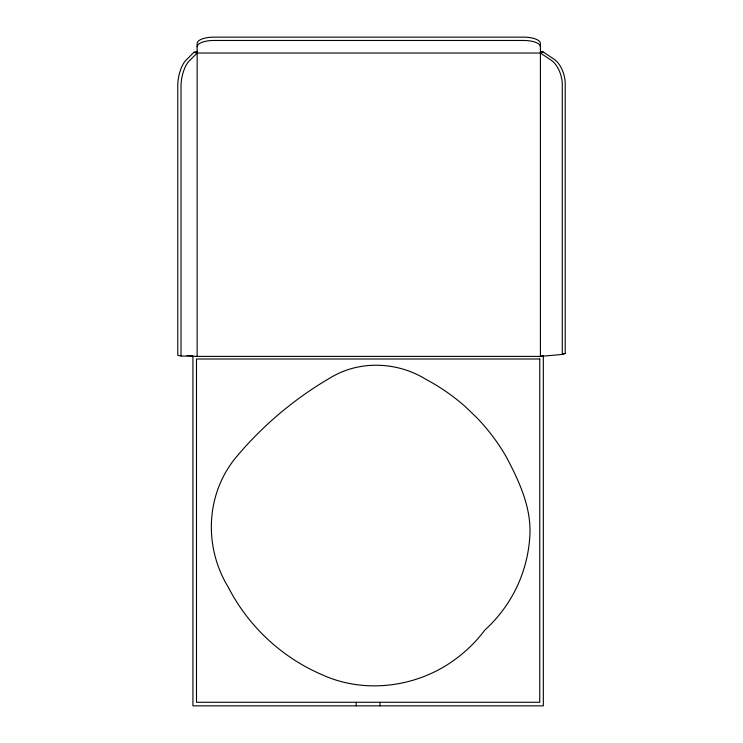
<?xml version="1.0" encoding="UTF-8"?>
<svg xmlns="http://www.w3.org/2000/svg" width="743" height="743" viewBox="0 0 743 743"><rect width="100%" height="100%" fill="white"/><g stroke="black" fill="none" stroke-linecap="round" stroke-linejoin="round"><path stroke-width="1.11" d="M197.146 51.341L193.904 52.307L185.843 60.397A19.067 7.124 -77.7 0 0 177.781 85.343L177.781 355.293L181.023 355.999L197.146 356.389L540.412 356.389L562.293 354.448L565.219 353.482L565.219 83.532A19.067 9.668 71.9 0 0 554.278 59.366L543.337 52.056L540.412 51.341M543.337 52.056L540.412 53.022L197.146 53.022L189.084 61.102A19.067 7.124 -77.7 0 0 181.023 86.049L181.023 355.999M541.387 356.073L543.337 355.433L543.337 705.85L192.92 705.85L192.92 356.594M562.915 353.687L565.219 353.482M186.995 355.516L192.753 355.656M193.904 52.307L197.146 53.022M540.412 53.022L551.352 60.332A19.067 9.668 71.9 0 1 562.293 84.488L562.293 354.448M228.538 587.639C203.331 546.848 205.607 492.971 237.036 456.146A357.049 357.049 0 0 1 330.941 377.453C359.983 359.983 397.737 361.757 426.25 379.524A202.291 202.291 0 0 1 465.657 406.96L477.192 418.077A202.616 202.616 0 0 1 506.067 456.471C519.208 481.232 531.997 508.518 529.759 537.254C528.626 554.724 524.066 571.906 516.524 587.704A138.839 138.839 0 0 1 484.965 629.934A141.811 141.811 0 0 1 454.521 659.84C417.009 687.229 365.027 694.241 322.416 674.876A189.911 189.911 0 0 1 228.51 587.657M540.412 356.389L540.412 43.428A16.69 6.278 0 0 0 523.722 37.15L213.826 37.15A16.69 6.278 0 0 0 197.146 43.428L197.146 356.389M380.054 702.274L380.054 705.85M356.213 702.274L356.213 705.85M197.146 46.744A16.69 6.278 0 0 1 213.826 40.466L523.722 40.466A16.69 6.278 0 0 1 540.412 46.744M539.762 359.008L196.496 359.008L196.496 702.274L539.762 702.274L539.762 359.008"/></g></svg>
